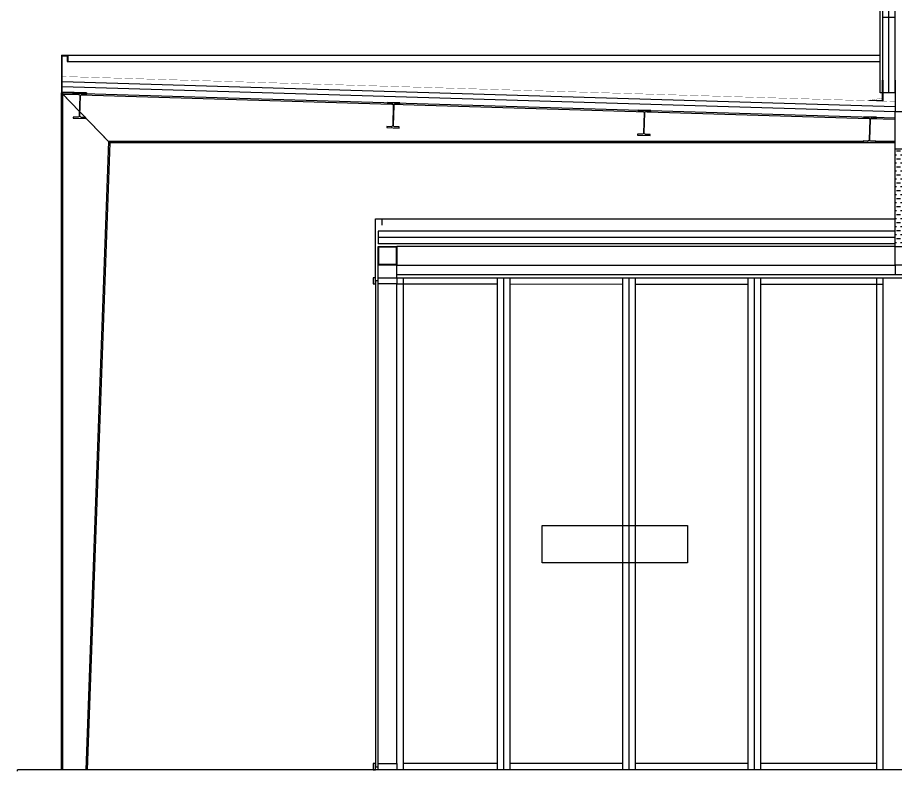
# Model space of a CAD drawing. Header units: centimetres. Extents: x 26200 to 152500, y -600 to 9300.
# Drawn here: x 129132 to 129832, y 5300 to 5900 of the extents above; entities that cross this region are included whole.
import ezdxf

# ---------------------------------------------------------------- set-up
doc = ezdxf.new("R2010")
doc.units = ezdxf.units.CM
doc.layers.add('ROTAS-MIMARI-KESIT', color=8, linetype='Continuous')

msp = doc.modelspace()

# ---------------------------------------------------------------- hatches: boundary and pattern name
at = {"layer": 'ROTAS-MIMARI-KESIT'}
h = msp.add_hatch(dxfattribs=at)
h.set_pattern_fill('DASH', color=256)
h.set_pattern_definition([(0, (102292.9743, 86832.8125), (3.175, 3.175), [3.175, -3.175])])
h.paths.add_polyline_path([(129847.07, 5795.41), (129832.07, 5795.41), (129832.07, 5717.91), (129847.07, 5717.91)])

# ---------------------------------------------------------------- linework, layer by layer
at = {"layer": 'ROTAS-MIMARI-KESIT', "ltscale": 100}
for p, q in [((129820.04, 5840.41), (129820.04, 6200.41)), ((129832.04, 5900.41), (129822.04, 5900.41)), ((129832.04, 5840.41), (129822.04, 5840.41)), ((129832.07, 5719.91), (129419.57, 5719.91))]:
    msp.add_line(p, q, dxfattribs=at)
at = {"layer": 'ROTAS-MIMARI-KESIT'}
for p, q in [((129822.04, 5840.41), (129822.04, 6200.41)), ((129167.07, 5870.41), (129167.57, 5870.41)), ((129171.57, 5865.41), (129172.07, 5865.41)), ((129172.07, 5865.41), (129820.04, 5865.41)), ((129167.07, 5300.41), (129167.07, 5840.41)), ((129181.36, 5825.61), (129167.07, 5840.41)), ((129167.07, 5840.41), (129832.07, 5820.41)), ((129168.14, 5300.41), (129168.14, 5839.31)), ((129822.04, 5840.41), (129820.04, 5840.41)), ((129182.82, 5838.87), (129811.25, 5819.97)), ((129832.04, 5833.42), (129832.07, 5825.41)), ((129205.68, 5800.41), (129181.9, 5825.04)), ((129204.65, 5801.48), (129181.9, 5825.04)), ((129812.82, 5819.92), (129832.07, 5819.34)), ((129204.65, 5801.48), (129186.61, 5300.41)), ((129205.68, 5800.41), (129187.68, 5300.41)), ((129806.48, 5801.48), (129204.65, 5801.48)), ((129832.07, 5800.41), (129205.68, 5800.41)), ((129832.07, 5801.48), (129816.48, 5801.48)), ((129422.57, 5739.91), (129832.07, 5739.91)), ((129832.07, 5729.91), (129419.57, 5729.91)), ((129419.57, 5729.91), (129419.57, 5719.91)), ((129832.07, 5717.91), (129434.57, 5717.91)), ((129419.57, 5692.91), (129419.57, 5702.91)), ((129434.57, 5702.91), (129832.07, 5702.91)), ((129434.57, 5692.91), (129434.57, 5702.91)), ((129439.57, 5692.91), (129439.57, 5300.41)), ((129514.57, 5692.9), (129514.57, 5300.41)), ((129519.57, 5692.9), (129519.57, 5300.41)), ((129524.57, 5692.9), (129524.57, 5300.41)), ((129614.57, 5692.89), (129614.57, 5300.41)), ((129619.57, 5692.89), (129619.57, 5300.41)), ((129624.57, 5692.89), (129624.57, 5300.41)), ((129714.57, 5692.89), (129714.57, 5300.41)), ((129719.57, 5692.89), (129719.57, 5300.41)), ((129724.57, 5692.89), (129724.57, 5300.41)), ((129817.07, 5692.88), (129817.07, 5300.41)), ((129434.57, 5305.41), (129434.57, 5687.91)), ((129132.07, 5299.41), (129132.07, 5300.41))]:
    msp.add_line(p, q, dxfattribs=at)
at = {"layer": 'ROTAS-MIMARI-KESIT', "ltscale": 0.005}
msp.add_line((129827.04, 5840.41), (129827.04, 6200.41), dxfattribs=at)
at = {"layer": 'ROTAS-MIMARI-KESIT', "ltscale": 0.004}
msp.add_line((129832.07, 5724.91), (129419.57, 5724.91), dxfattribs=at)
at = {"layer": 'ROTAS-MIMARI-KESIT'}
for points in [[(129832.04, 5840.41), (129832.04, 6200.41)], [(129187.08, 5840.31), (129167.57, 5840.89), (129167.57, 5869.91), (129171.57, 5869.91), (129171.57, 5865.41)], [(129187.07, 5839.81), (129167.07, 5840.41)], [(129187.08, 5840.31), (129187.07, 5839.81)], [(129832.07, 5717.91), (129832.07, 5795.41)], [(129434.57, 5692.91), (129847.07, 5692.88), (129847.07, 5702.91)], [(129434.57, 5695.41), (129844.57, 5695.38), (129844.57, 5702.91)], [(129832.07, 5702.91), (129832.07, 5695.38)], [(129434.57, 5687.91), (129514.57, 5687.9)], [(129524.57, 5687.9), (129614.57, 5687.89)], [(129624.57, 5687.89), (129714.57, 5687.89)], [(129724.57, 5687.89), (129822.07, 5687.88)]]:
    msp.add_lwpolyline(points, dxfattribs=at)
at = {"layer": 'ROTAS-MIMARI-KESIT', "elevation": 0}
for points in [[(129167.07, 5870.41), (129167.07, 5840.41)], [(129167.07, 5870.41), (129172.07, 5870.41), (129172.07, 5865.41)], [(129167.57, 5870.41), (129820.04, 5870.41)], [(129181.36, 5825.61), (129168.13, 5839.31), (129181.25, 5838.91)], [(129822.07, 5692.88), (129822.04, 5300.41)], [(129832.04, 5300.41), (129132.07, 5300.41)], [(129514.57, 5305.41), (129439.57, 5305.41)], [(129614.57, 5305.41), (129524.57, 5305.41)], [(129714.57, 5305.41), (129624.57, 5305.41)], [(129817.07, 5305.41), (129724.57, 5305.41)], [(131732.04, 5300.41), (129832.04, 5300.41)]]:
    msp.add_lwpolyline(points, dxfattribs=at)
at = {"layer": 'ROTAS-MIMARI-KESIT', "const_width": 0.2, "elevation": 0}
for points in [[(129167.77, 5869.91), (129167.77, 5853.4)], [(129167.57, 5853.4), (129832.04, 5833.42)], [(129821.72, 5850.34), (129821.59, 5836.22), (129812.52, 5834.5), (129810.17, 5834.07)]]:
    msp.add_lwpolyline(points, dxfattribs=at)
at = {"layer": 'ROTAS-MIMARI-KESIT', "ltscale": 0.004, "elevation": 0}
msp.add_lwpolyline([(129167.57, 5849.4), (129832.04, 5829.41)], dxfattribs=at)
at = {"layer": 'ROTAS-MIMARI-KESIT', "ltscale": 100, "elevation": 0}
msp.add_lwpolyline([(129812.05, 5834.42), (129821.84, 5834.12), (129821.84, 5850.41), (129822.04, 5850.41), (129822.04, 5833.92), (129812.04, 5834.22)], close=True, dxfattribs=at)
for points in [[(129832.04, 5850.41), (129832.07, 5825.41), (129847.04, 5825.41)], [(129167.57, 5845.4), (129832.04, 5825.41)]]:
    msp.add_lwpolyline(points, dxfattribs=at)
at = {"layer": 'ROTAS-MIMARI-KESIT', "elevation": 0}
for points in [[(129176.47, 5820.12), (129186.46, 5819.82), (129186.49, 5820.67), (129182.97, 5820.77, -0.414214), (129181.81, 5822.01), (129182.29, 5837.9, -0.414214), (129183.52, 5839.06), (129187.04, 5838.96), (129187.07, 5839.81), (129177.07, 5840.11), (129177.04, 5839.26), (129180.56, 5839.15, -0.414214), (129181.73, 5837.92), (129181.25, 5822.02, -0.414214), (129180.01, 5820.86), (129176.49, 5820.97)], [(129426.47, 5812.6), (129436.46, 5812.3), (129436.49, 5813.15), (129432.97, 5813.25, -0.414214), (129431.81, 5814.49), (129432.29, 5830.38, -0.414214), (129433.52, 5831.54), (129437.04, 5831.44), (129437.07, 5832.29), (129427.07, 5832.59), (129427.04, 5831.74), (129430.56, 5831.63, -0.414214), (129431.73, 5830.4), (129431.25, 5814.51, -0.414214), (129430.01, 5813.34), (129426.49, 5813.45)], [(129626.47, 5806.58), (129636.46, 5806.28), (129636.49, 5807.13), (129632.97, 5807.24, -0.414214), (129631.81, 5808.47), (129632.29, 5824.37, -0.414214), (129633.52, 5825.53), (129637.04, 5825.42), (129637.07, 5826.27), (129627.07, 5826.57), (129627.04, 5825.72), (129630.56, 5825.62, -0.414214), (129631.73, 5824.38), (129631.25, 5808.49, -0.414214), (129630.01, 5807.33), (129626.49, 5807.43)], [(129806.47, 5801.17), (129816.46, 5800.87), (129816.49, 5801.72), (129812.97, 5801.82, -0.414214), (129811.81, 5803.06), (129812.29, 5818.95, -0.414214), (129813.52, 5820.12), (129817.04, 5820.01), (129817.07, 5820.86), (129807.07, 5821.16), (129807.04, 5820.31), (129810.56, 5820.21, -0.414214), (129811.73, 5818.97), (129811.25, 5803.08, -0.414214), (129810.01, 5801.91), (129806.49, 5802.02)]]:
    msp.add_lwpolyline(points, format="xyb", close=True, dxfattribs=at)
for points in [[(129852.07, 5825.41), (129852.07, 5795.41), (129832.07, 5795.41), (129832.07, 5825.41)], [(129550.34, 5495.37), (129666.34, 5495.37), (129666.34, 5465.37), (129550.34, 5465.37)], [(129415.57, 5305.41), (129415.57, 5300.41), (129417.57, 5300.41), (129417.57, 5305.41)], [(129419.57, 5300.41), (129419.57, 5305.41), (129434.57, 5305.41), (129434.57, 5300.41)]]:
    msp.add_lwpolyline(points, close=True, dxfattribs=at)
at = {"layer": 'ROTAS-MIMARI-KESIT', "ltscale": 100}
for points in [[(129417.57, 5690.41), (129417.57, 5739.91)], [(129417.57, 5739.91), (129422.57, 5739.91), (129422.57, 5734.91)]]:
    msp.add_lwpolyline(points, dxfattribs=at)
at = {"layer": 'ROTAS-MIMARI-KESIT'}
for points in [[(129419.57, 5717.91), (129434.57, 5717.91), (129434.57, 5702.91), (129419.57, 5702.91)], [(129420.07, 5717.41), (129434.07, 5717.41), (129434.07, 5703.41), (129420.07, 5703.41)], [(129832.07, 5717.91), (129847.07, 5717.91), (129847.07, 5702.91), (129832.07, 5702.91)], [(129415.57, 5692.91), (129415.57, 5687.91), (129417.57, 5687.91), (129417.57, 5692.91)], [(129419.57, 5687.91), (129419.57, 5692.91), (129434.57, 5692.91), (129434.57, 5687.91)], [(129417.57, 5690.41), (129417.57, 5302.91), (129419.57, 5302.91), (129419.57, 5690.41)]]:
    msp.add_lwpolyline(points, close=True, dxfattribs=at)

doc.saveas('drawing.dxf')
